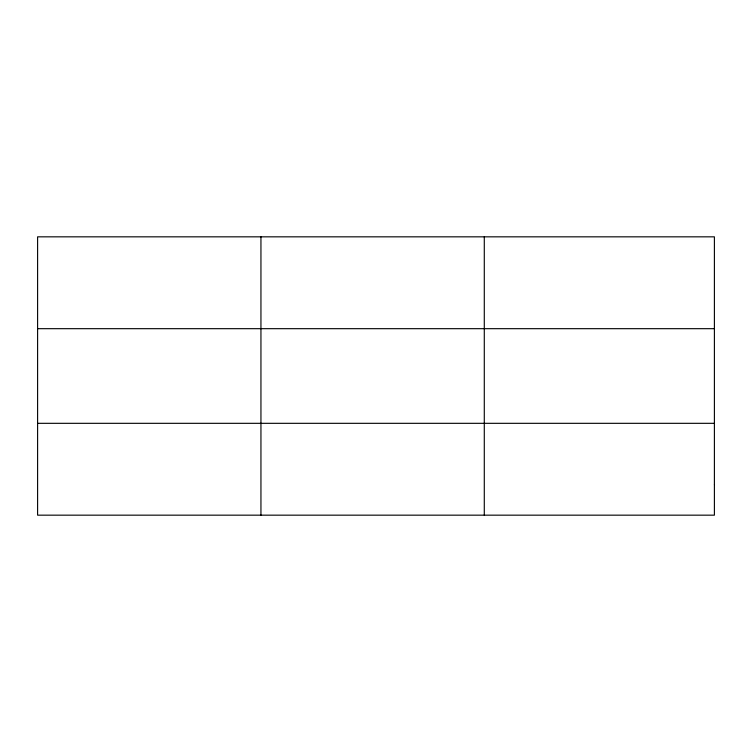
<?xml version="1.0" encoding="UTF-8"?>
<svg xmlns="http://www.w3.org/2000/svg" width="752" height="752" viewBox="0 0 752 752"><rect width="100%" height="100%" fill="white"/><g stroke="black" fill="none" stroke-linecap="round" stroke-linejoin="round"><path stroke-width="1.13" d="M260.944 515.167L260.944 236.833M484.288 515.167L484.288 236.833M37.6 328.68L714.4 328.68M37.6 423.32L714.4 423.32M714.4 484.551L714.4 515.167L37.6 515.167L37.6 236.833L714.4 236.833L714.4 484.551"/></g></svg>
